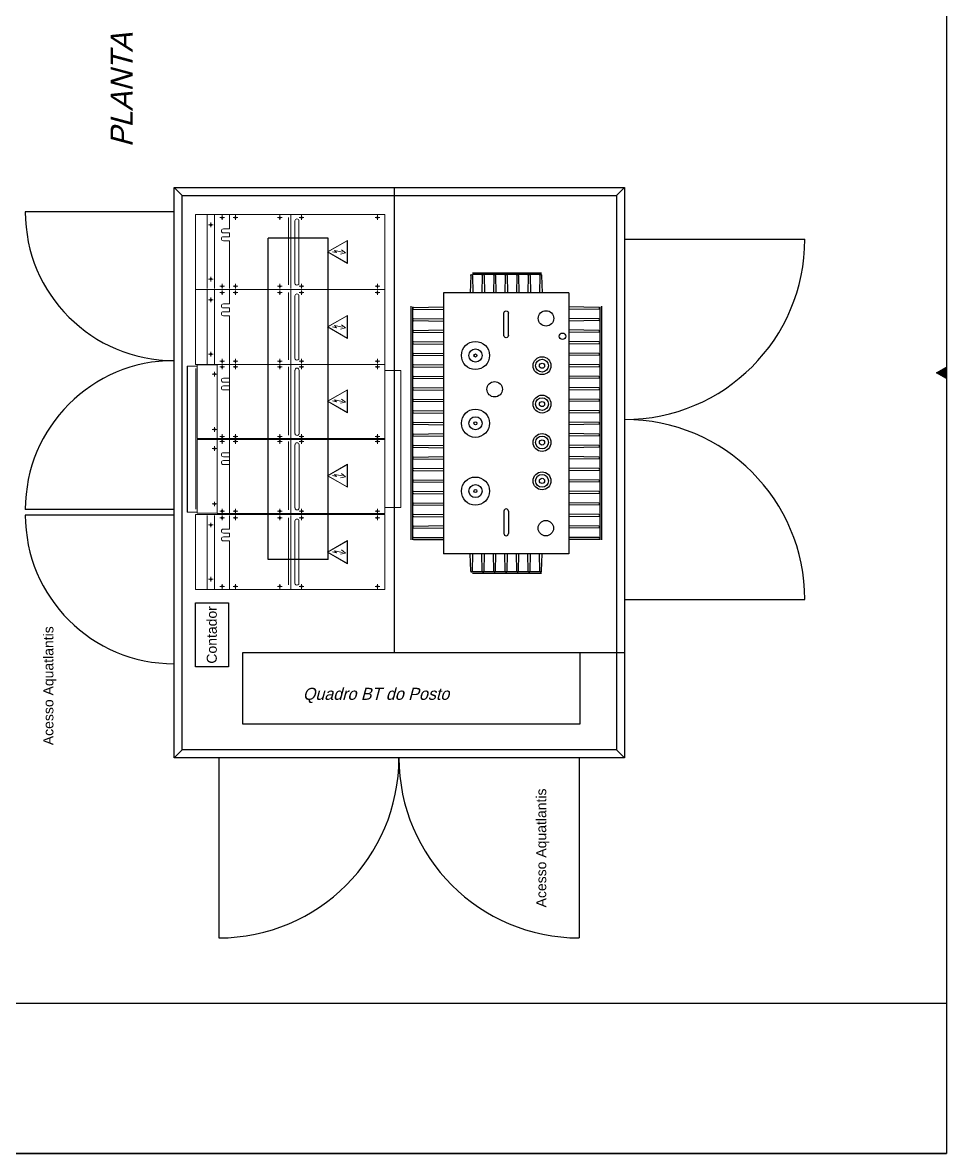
# Model space of a CAD drawing. Header units: millimetres. Extents: x -32 to 1412, y -324 to 2887.
# Drawn here: x 545.3 to 591.4, y 1867.7 to 1924.2 of the extents above; entities that cross this region are included whole.
import ezdxf

# ---------------------------------------------------------------- set-up
doc = ezdxf.new("R2010")
doc.units = ezdxf.units.MM
doc.header["$LTSCALE"] = 0.5
doc.layers.get('0').update_dxf_attribs({"linetype": 'CONTINUOUS'})
for name, color, linetype, lineweight in [('1', 1, 'CONTINUOUS', 0), ('2', 2, 'CONTINUOUS', 0), ('3', 3, 'CONTINUOUS', 0), ('C', 1, 'CONTINUOUS', 0)]:
    doc.layers.add(name, color=color, linetype=linetype, lineweight=lineweight)
for name, color, linetype in [('AM_0', 7, 'ByBlock'), ('ESQUADRIA', 7, 'CONTINUOUS'), ('ESTRUTURA', 7, 'ByBlock'), ('TEXTO', 7, 'ByBlock')]:
    doc.layers.add(name, color=color, linetype=linetype)

# ---------------------------------------------------------------- blocks, each defined once
blk = doc.blocks.new('TRANSF_TOPO_INOX_OLEO_DXF')
at = {"layer": 'AM_0', "color": 7}
for p, q in [((341.4, 951.2), (167.3, 951.2)), ((341.4, 943.6), (167.3, 943.6)), ((170.1, 939.1), (169.4, 788.9)), ((179.1, 939.1), (179.8, 788.9)), ((227.7, 939.1), (226.9, 788.9)), ((236.6, 939.1), (240, 788.9)), ((285.2, 939.1), (283.2, 788.9)), ((294.1, 939.1), (296.1, 788.9)), ((342.7, 939.1), (340.7, 788.9)), ((1335.1, 951.2), (341.4, 951.2)), ((1146.8, 943.6), (341.4, 943.6)), ((351.7, 939.1), (353.7, 788.9)), ((400.3, 939.1), (398.3, 788.9)), ((409.2, 939.1), (411.2, 788.9)), ((457.8, 939.1), (455.8, 788.9)), ((466.7, 939.1), (468.7, 788.9)), ((515.3, 939.1), (513.3, 788.9)), ((524.3, 939.1), (526.3, 788.9)), ((572.9, 939.1), (570.9, 788.9)), ((581.8, 939.1), (583.8, 788.9)), ((630.4, 939.1), (628.4, 788.9)), ((639.3, 939.1), (641.3, 788.9)), ((687.9, 939.1), (685.9, 788.9)), ((696.9, 939.1), (698.9, 788.9)), ((745.5, 939.1), (743.5, 788.9)), ((754.4, 939.1), (756.4, 788.9)), ((803, 939.1), (801, 788.9)), ((811.9, 939.1), (813.9, 788.9)), ((860.5, 939.1), (858.5, 788.9)), ((869.5, 939.1), (871.5, 788.9)), ((918.1, 939.1), (916.1, 788.9)), ((927, 939.1), (929, 788.9)), ((975.6, 939.1), (973.6, 788.9)), ((984.5, 939.1), (986.5, 788.9)), ((1033.1, 939.1), (1031.1, 788.9)), ((1042.1, 939.1), (1044.1, 788.9)), ((1090.7, 939.1), (1088.7, 788.9)), ((1099.6, 939.1), (1101.6, 788.9)), ((1148.2, 939.1), (1146.2, 788.9)), ((1331.7, 943.6), (1146.8, 943.6)), ((1157.2, 939.1), (1159.1, 788.9)), ((1205.7, 939.1), (1203.7, 788.9)), ((1214.7, 939.1), (1216.7, 788.9)), ((1263.3, 939.1), (1261.3, 788.9)), ((1272.2, 939.1), (1274.2, 788.9)), ((1320.8, 939.1), (1318.8, 788.9)), ((1329.8, 939.1), (1331.8, 788.9)), ((98.4, 162.4), (98.4, 788.9)), ((269.1, 788.9), (98.4, 788.9)), ((782.9, 788.9), (269.1, 788.9)), ((1146.8, 788.9), (782.9, 788.9)), ((1295.8, 788.9), (1146.8, 788.9)), ((1402.6, 788.9), (1295.8, 788.9)), ((1402.6, 162.4), (1402.6, 788.9)), ((0, 298.6), (0, 643.8)), ((7.7, 298.6), (7.7, 643.8)), ((12.1, 652.7), (98.4, 654.7)), ((12.1, 643.7), (98.4, 641.7)), ((1488.9, 652.7), (1402.6, 654.7)), ((1488.9, 643.7), (1402.6, 641.7)), ((1493.3, 298.6), (1493.3, 643.8)), ((1501, 298.6), (1501, 643.8)), ((12.1, 595.2), (98.4, 597.2)), ((12.1, 586.2), (98.4, 584.2)), ((1488.9, 595.2), (1402.6, 597.2)), ((1488.9, 586.2), (1402.6, 584.2)), ((12.1, 537.6), (98.4, 539.6)), ((12.1, 528.7), (98.4, 526.7)), ((1488.9, 537.6), (1402.6, 539.6)), ((1488.9, 528.7), (1402.6, 526.7)), ((12.1, 480.1), (98.4, 482.1)), ((12.1, 471.1), (98.4, 469.1)), ((311.3, 487.1), (200.1, 487.1)), ((311.3, 464.1), (200.1, 464.1)), ((1189.7, 487.1), (1300.9, 487.1)), ((1189.7, 464.1), (1300.9, 464.1)), ((1488.9, 480.1), (1402.6, 482.1)), ((1488.9, 471.1), (1402.6, 469.1)), ((12.1, 422.6), (98.4, 424.6)), ((12.1, 413.6), (98.4, 411.6)), ((1488.9, 422.6), (1402.6, 424.6)), ((1488.9, 413.6), (1402.6, 411.6)), ((12.1, 365), (98.4, 367)), ((12.1, 356.1), (98.4, 354.1)), ((1488.9, 365), (1402.6, 367)), ((1488.9, 356.1), (1402.6, 354.1)), ((12.1, 307.5), (98.4, 309.5)), ((12.1, 298.5), (98.4, 296.5)), ((1488.9, 307.5), (1402.6, 309.5)), ((1488.9, 298.5), (1402.6, 296.5)), ((1402.6, 162.4), (98.4, 162.4)), ((170.1, 12.1), (169.4, 162.4)), ((179.1, 12.1), (179.8, 162.4)), ((227.7, 12.1), (227, 159.8)), ((236.6, 12.1), (237.3, 159.8)), ((285.2, 12.1), (283.2, 162.4)), ((294.1, 12.1), (296.1, 162.4)), ((342.7, 12.1), (340.7, 162.4)), ((351.7, 12.1), (353.7, 162.4)), ((400.3, 12.1), (398.3, 162.4)), ((409.2, 12.1), (411.2, 162.4)), ((457.8, 12.1), (455.8, 162.4)), ((466.7, 12.1), (468.7, 162.4)), ((515.3, 12.1), (513.3, 162.4)), ((524.3, 12.1), (526.3, 162.4)), ((572.9, 12.1), (570.9, 162.4)), ((581.8, 12.1), (583.8, 162.4)), ((630.4, 12.1), (628.4, 162.4)), ((639.3, 12.1), (641.3, 162.4)), ((687.9, 12.1), (685.9, 162.4)), ((696.9, 12.1), (698.9, 162.4)), ((745.5, 12.1), (743.5, 162.4)), ((754.4, 12.1), (756.4, 162.4)), ((803, 12.1), (801, 162.4)), ((811.9, 12.1), (813.9, 162.4)), ((860.5, 12.1), (858.5, 162.4)), ((869.5, 12.1), (871.5, 162.4)), ((918.1, 12.1), (916.1, 162.4)), ((927, 12.1), (929, 162.4)), ((975.6, 12.1), (973.6, 162.4)), ((984.5, 12.1), (986.5, 162.4)), ((1033.1, 12.1), (1031.1, 162.4)), ((1042.1, 12.1), (1044.1, 162.4)), ((1090.7, 12.1), (1088.7, 162.4)), ((1099.6, 12.1), (1101.6, 162.4)), ((1148.2, 12.1), (1146.2, 162.4)), ((1157.2, 12.1), (1159.1, 162.4)), ((1205.7, 12.1), (1203.7, 162.4)), ((1214.7, 12.1), (1216.7, 162.4)), ((1263.3, 12.1), (1261.3, 162.4)), ((1272.2, 12.1), (1274.2, 162.4)), ((1320.8, 12.1), (1318.8, 162.4)), ((1329.8, 12.1), (1331.8, 162.4)), ((341.4, 7.7), (167.3, 7.7)), ((1146.8, 7.7), (341.4, 7.7)), ((1331.7, 7.7), (1146.8, 7.7)), ((341.4, 0), (167.3, 0)), ((1335.1, 0), (341.4, 0))]:
    blk.add_line(p, q, dxfattribs=at)
for centre, radius in [((411.7, 629), 70.3), ((750.5, 629), 70.3), ((1089.3, 629), 70.3), ((411.7, 629), 32.8), ((411.7, 629), 7.67), ((750.5, 629), 32.8), ((750.5, 629), 7.67), ((1089.3, 629), 32.8), ((1089.3, 629), 7.67), ((920.5, 533.1), 38.4), ((462.8, 296.6), 44.7), ((654.6, 296.6), 44.7), ((846.4, 296.6), 44.7), ((1038.2, 296.6), 44.7), ((226.3, 277.4), 38.4), ((462.8, 296.6), 32), ((462.8, 296.6), 12.8), ((654.6, 296.6), 32), ((654.6, 296.6), 12.8), ((846.4, 296.6), 32), ((846.4, 296.6), 12.8), ((1038.2, 296.6), 32), ((1038.2, 296.6), 12.8), ((1185.2, 194.3), 16)]:
    blk.add_circle(centre, radius, dxfattribs=at)
at = {"layer": 'AM_0'}
blk.add_circle((1274.7, 276.6), 38.4, dxfattribs=at)
at = {"layer": 'AM_0', "color": 7}
for centre, radius, start, end in [((174.6, 939.1), 4.47, 360, 180), ((232.1, 939.1), 4.47, 360, 180), ((289.7, 939.1), 4.47, 360, 180), ((347.2, 939.1), 4.47, 360, 180), ((404.7, 939.1), 4.47, 360, 180), ((462.3, 939.1), 4.47, 360, 180), ((519.8, 939.1), 4.47, 360, 180), ((577.3, 939.1), 4.47, 360, 180), ((634.9, 939.1), 4.47, 360, 180), ((692.4, 939.1), 4.47, 360, 180), ((749.9, 939.1), 4.47, 360, 180), ((807.5, 939.1), 4.47, 360, 180), ((865, 939.1), 4.47, 360, 180), ((922.5, 939.1), 4.47, 360, 180), ((980.1, 939.1), 4.47, 360, 180), ((1037.6, 939.1), 4.47, 360, 180), ((1095.1, 939.1), 4.47, 360, 180), ((1152.7, 939.1), 4.47, 360, 180), ((1152.7, 939.1), 4.47, 360, 180), ((1210.2, 939.1), 4.47, 360, 180), ((1267.7, 939.1), 4.47, 360, 180), ((1325.3, 939.1), 4.47, 360, 180), ((12.1, 648.2), 4.47, 90, 270), ((12.1, 590.7), 4.47, 90, 270), ((12.1, 533.1), 4.47, 90, 270), ((12.1, 475.6), 4.47, 90, 270), ((200.1, 475.6), 11.5, 90, 270), ((311.3, 475.6), 11.5, 270, 90), ((12.1, 418.1), 4.47, 90, 270), ((12.1, 360.5), 4.47, 90, 270), ((12.1, 303), 4.47, 90, 270)]:
    blk.add_arc(centre, radius, start, end, dxfattribs=at)
at = {"layer": 'AM_0', "color": 7, "extrusion": (0, 0, -1)}
for centre, radius, start, end in [((-1488.9, 648.2), 4.47, 90, 270), ((-1488.9, 590.7), 4.47, 90, 270), ((-1488.9, 533.1), 4.47, 90, 270), ((-1189.7, 475.6), 11.5, 270, 90), ((-1300.9, 475.6), 11.5, 90, 270), ((-1488.9, 475.6), 4.47, 90, 270), ((-1488.9, 418.1), 4.47, 90, 270), ((-1488.9, 360.5), 4.47, 90, 270), ((-1488.9, 303), 4.47, 90, 270), ((-174.6, 12.1), 4.47, 180, 0), ((-232.1, 12.1), 4.47, 180, 0), ((-289.7, 12.1), 4.47, 180, 0), ((-347.2, 12.1), 4.47, 180, 0), ((-404.7, 12.1), 4.47, 180, 0), ((-462.3, 12.1), 4.47, 180, 0), ((-519.8, 12.1), 4.47, 180, 0), ((-577.3, 12.1), 4.47, 180, 0), ((-634.9, 12.1), 4.47, 180, 0), ((-692.4, 12.1), 4.47, 180, 0), ((-749.9, 12.1), 4.47, 180, 0), ((-807.5, 12.1), 4.47, 180, 0), ((-865, 12.1), 4.47, 180, 0), ((-922.5, 12.1), 4.47, 180, 0), ((-980.1, 12.1), 4.47, 180, 0), ((-1037.6, 12.1), 4.47, 180, 0), ((-1095.1, 12.1), 4.47, 180, 0), ((-1152.7, 12.1), 4.47, 180, 0), ((-1152.7, 12.1), 4.47, 180, 0), ((-1210.2, 12.1), 4.47, 180, 0), ((-1267.7, 12.1), 4.47, 180, 0), ((-1325.3, 12.1), 4.47, 180, 0)]:
    blk.add_arc(centre, radius, start, end, dxfattribs=at)
blk = doc.blocks.new('IM_P')
at = {"layer": '1', "color": 1}
for p, q in [((27.5, -38), (4.4, -38)), ((16, -26.4), (16, -49.5)), ((347.5, -38), (370.6, -38)), ((359, -26.4), (359, -49.5)), ((176.5, -217.8), (192.2, -197.3)), ((180.4, -251.6), (188.7, -212.8)), ((198, -222.4), (192.2, -197.3)), ((191, -242.5), (180.4, -251.6)), ((186.3, -261.9), (191, -242.5)), ((27.5, -416.6), (4.4, -416.6)), ((16, -405), (16, -428.2)), ((342.8, -429.6), (32.2, -429.6)), ((342.8, -449.6), (32.2, -449.6)), ((347.5, -416.6), (370.6, -416.6)), ((359, -405), (359, -428.2)), ((351.5, -482.5), (15.8, -482.5)), ((27.5, -525.5), (4.4, -525.5)), ((16, -513.9), (16, -537)), ((347.5, -525.5), (370.6, -525.5)), ((359, -513.9), (359, -537)), ((27.5, -747.2), (4.4, -747.2)), ((16, -735.6), (16, -758.8)), ((347.5, -747.2), (370.6, -747.2)), ((359, -735.6), (359, -758.8)), ((27.5, -813.1), (4.4, -813.1)), ((16, -801.6), (16, -824.7)), ((347.5, -813.1), (370.6, -813.1)), ((359, -801.6), (359, -824.7)), ((63.5, -869.8), (40.4, -869.8)), ((51.9, -858.2), (51.9, -881.3)), ((334.6, -869.8), (311.5, -869.8)), ((323.1, -858.2), (323.1, -881.3))]:
    blk.add_line(p, q, dxfattribs=at)
at = {"layer": '1'}
for centre in [(16, -38), (359, -38), (16, -416.6), (359, -416.6), (16, -525.5), (359, -525.5), (16, -747.2), (359, -747.2), (16, -813.1), (359, -813.1), (51.9, -869.8), (323.1, -869.8)]:
    blk.add_circle(centre, 3.9, dxfattribs=at)
at = {"layer": '1', "color": 1}
for centre, start, end in [((32.2, -439.6), 90, 270), ((342.8, -439.6), 270, 90)]:
    blk.add_arc(centre, 9.99, start, end, dxfattribs=at)
at = {"layer": '2', "color": 3}
for p, q in [((4, 0), (371, 0)), ((371, -469.5), (4, -469.5)), ((72.4, -777.2), (4, -777.2)), ((72.4, -777.2), (72.4, -807.1)), ((111.3, -777.2), (92.3, -777.2)), ((92.3, -777.2), (92.3, -807.1)), ((111.3, -777.2), (111.3, -807.1)), ((371, -777.2), (131.3, -777.2)), ((131.3, -777.2), (131.3, -807.1)), ((371, -852.1), (4, -852.1)), ((371, -887.4), (4, -887.4)), ((371, -946.1), (4, -946.1))]:
    blk.add_line(p, q, dxfattribs=at)
for points in [[(187.5, -287.9), (245.2, -188), (129.8, -188), (187.5, -287.9)], [(187.5, -284.9), (242.6, -189.5), (132.4, -189.5), (187.5, -284.9)]]:
    blk.add_lwpolyline(points, dxfattribs=at)
at = {"layer": '2'}
for centre in [(82.4, -807.1), (121.3, -807.1)]:
    blk.add_arc(centre, 9.99, 180, 0, dxfattribs=at)
at = {"layer": 'C', "color": 3}
for p, q in [((0, 0), (0, -946.1)), ((4, 0), (0, 0)), ((371, 0), (375, 0)), ((375, 0), (375, -946.1)), ((4, -946.1), (0, -946.1)), ((371, -946.1), (375, -946.1))]:
    blk.add_line(p, q, dxfattribs=at)
blk = doc.blocks.new('GSMP')
at = {"layer": '1', "color": 1}
for p, q in [((23.6, -38), (0.4, -38)), ((12, -26.4), (12, -49.5)), ((348.9, -38), (372, -38)), ((360.4, -26.4), (360.4, -49.5)), ((396, -38), (372.8, -38)), ((384.4, -26.4), (384.4, -49.5)), ((721.3, -38), (744.5, -38)), ((732.9, -26.4), (732.9, -49.5)), ((172.6, -217.8), (188.2, -197.3)), ((176.4, -251.6), (184.7, -212.8)), ((194, -222.4), (188.2, -197.3)), ((545, -217.8), (560.6, -197.3)), ((548.8, -251.6), (557.1, -212.8)), ((566.4, -222.4), (560.6, -197.3)), ((187, -242.5), (176.4, -251.6)), ((182.3, -261.8), (187, -242.5)), ((559.4, -242.5), (548.8, -251.6)), ((554.8, -261.8), (559.4, -242.5)), ((23.6, -416.6), (0.4, -416.6)), ((12, -405), (12, -428.1)), ((348.9, -416.6), (372, -416.6)), ((360.4, -405), (360.4, -428.1)), ((396, -416.6), (372.8, -416.6)), ((384.4, -405), (384.4, -428.1)), ((721.3, -416.6), (744.5, -416.6)), ((732.9, -405), (732.9, -428.1)), ((23.6, -525.4), (0.4, -525.4)), ((12, -513.9), (12, -537)), ((348.9, -525.4), (372, -525.4)), ((360.4, -513.9), (360.4, -537)), ((396, -525.4), (372.8, -525.4)), ((384.4, -513.9), (384.4, -537)), ((721.3, -525.4), (744.5, -525.4)), ((732.9, -513.9), (732.9, -537)), ((23.6, -747.1), (0.4, -747.1)), ((12, -735.6), (12, -758.7)), ((348.9, -747.1), (370.2, -747.1)), ((360.4, -735.6), (360.4, -758.7)), ((396, -747.1), (374.7, -747.1)), ((384.4, -735.6), (384.4, -758.7)), ((721.3, -747.1), (744.5, -747.1)), ((732.9, -735.6), (732.9, -758.7)), ((23.6, -813.1), (0.4, -813.1)), ((12, -801.5), (12, -824.6)), ((47.9, -839.7), (47.9, -862.8)), ((324.5, -839.7), (324.5, -862.8)), ((348.9, -813.1), (370.2, -813.1)), ((360.4, -801.5), (360.4, -824.6)), ((396, -813.1), (374.7, -813.1)), ((384.4, -801.5), (384.4, -824.6)), ((420.4, -839.7), (420.4, -862.8)), ((696.9, -839.7), (696.9, -862.8)), ((721.3, -813.1), (744.5, -813.1)), ((732.9, -801.5), (732.9, -824.6)), ((59.5, -851.2), (36.4, -851.2)), ((336.1, -851.2), (312.9, -851.2)), ((431.9, -851.2), (408.8, -851.2)), ((708.5, -851.2), (685.4, -851.2))]:
    blk.add_line(p, q, dxfattribs=at)
at = {"layer": '1'}
for p, q in [((28.2, -429.5), (344.2, -429.5)), ((28.2, -449.5), (344.2, -449.5)), ((400.6, -429.5), (716.7, -429.5)), ((400.6, -449.5), (716.7, -449.5)), ((11.8, -482.5), (352.9, -482.5)), ((384.3, -482.5), (725.4, -482.5)), ((7.9, -938.8), (7.9, -988.1)), ((723.1, -945.1), (19.6, -945.1)), ((738.1, -938.8), (738.1, -988.1)), ((738.1, -988.1), (7.9, -988.1))]:
    blk.add_line(p, q, dxfattribs=at)
at = {"layer": '1', "linetype": 'Continuous'}
blk.add_line((738.1, -986.1), (7.9, -986.1), dxfattribs=at)
at = {"layer": '1'}
for centre in [(12, -38), (360.4, -38), (384.4, -38), (732.9, -38), (12, -416.6), (360.4, -416.6), (384.4, -416.6), (732.9, -416.6), (12, -525.4), (360.4, -525.4), (384.4, -525.4), (732.9, -525.4), (12, -747.1), (360.4, -747.1), (384.4, -747.1), (732.9, -747.1), (12, -813.1), (47.9, -851.2), (324.5, -851.2), (360.4, -813.1), (384.4, -813.1), (420.4, -851.2), (696.9, -851.2), (732.9, -813.1)]:
    blk.add_circle(centre, 3.9, dxfattribs=at)
at = {"layer": '1', "color": 1}
for centre, start, end in [((28.2, -439.5), 90, 270), ((344.2, -439.5), 270, 90), ((400.6, -439.5), 90, 270), ((716.7, -439.5), 270, 90)]:
    blk.add_arc(centre, 9.99, start, end, dxfattribs=at)
at = {"layer": '2'}
for p, q in [((714.9, 79.9), (30, 79.9)), ((714.9, 79.9), (30, 79.9)), ((30, 0), (30, 79.9)), ((714.9, 0), (714.9, 79.9)), ((0, 0), (372.4, 0)), ((372.4, 0), (744.9, 0)), ((0, -469.5), (370.2, -469.5)), ((374.7, -469.5), (744.9, -469.5)), ((0, -777.1), (370.2, -777.1)), ((374.7, -777.1), (744.9, -777.1)), ((0, -839), (370.2, -839)), ((2.2, -839), (2.2, -938.8)), ((374.7, -839), (744.9, -839)), ((742.6, -839), (742.6, -938.8)), ((2.2, -938.8), (370.2, -938.8)), ((374.7, -938.8), (742.6, -938.8))]:
    blk.add_line(p, q, dxfattribs=at)
at = {"layer": '2', "color": 3}
for p, q in [((0, 0), (0, -839)), ((0, 0), (0, -839)), ((370.2, 0), (370.2, -938.8)), ((374.7, 0), (374.7, -938.8)), ((744.9, 0), (744.9, -839)), ((68.4, -777.1), (68.4, -807.1)), ((88.4, -777.1), (88.4, -807.1)), ((107.3, -777.1), (107.3, -807.1)), ((127.3, -777.1), (127.3, -807.1)), ((440.8, -777.1), (440.8, -807.1)), ((460.8, -777.1), (460.8, -807.1)), ((479.8, -777.1), (479.8, -807.1)), ((499.7, -777.1), (499.7, -807.1))]:
    blk.add_line(p, q, dxfattribs=at)
for points in [[(183.5, -287.8), (241.2, -188), (125.8, -188), (183.5, -287.8)], [(183.5, -284.8), (238.6, -189.5), (128.4, -189.5), (183.5, -284.8)], [(555.9, -287.8), (613.6, -188), (498.3, -188), (555.9, -287.8)], [(555.9, -284.8), (611, -189.5), (500.9, -189.5), (555.9, -284.8)]]:
    blk.add_lwpolyline(points, dxfattribs=at)
at = {"layer": '2'}
for centre in [(78.4, -807.1), (117.3, -807.1), (450.8, -807.1), (489.8, -807.1)]:
    blk.add_arc(centre, 9.99, 180, 0, dxfattribs=at)
blk = doc.blocks.new('GCMBP')
at = {"layer": 'C'}
blk.add_blockref('GSMP', (0, 0), dxfattribs=at)
blk = doc.blocks.new('GCMBE_P')
blk.add_blockref('GCMBP', (0, 0))
blk = doc.blocks.new('GCMD_P')
blk.add_blockref('GCMBE_P', (0, 0))
blk = doc.blocks.new('QM_P')
at = {"layer": '1', "color": 1}
for p, q in [((27.5, -38), (4.4, -38)), ((16, -26.4), (16, -49.5)), ((347.5, -38), (370.6, -38)), ((359, -26.4), (359, -49.5)), ((176.7, -217.8), (192.3, -197.3)), ((180.4, -251.6), (188.7, -212.8)), ((198.1, -222.4), (192.3, -197.3)), ((191, -242.5), (180.4, -251.6)), ((186.3, -261.9), (191, -242.5)), ((27.5, -416.6), (4.4, -416.6)), ((16, -405), (16, -428.2)), ((342.8, -429.6), (32.2, -429.6)), ((342.8, -449.6), (32.2, -449.6)), ((347.5, -416.6), (370.6, -416.6)), ((359, -405), (359, -428.2)), ((351.5, -482.5), (15.8, -482.5)), ((27.5, -525.5), (4.4, -525.5)), ((16, -513.9), (16, -537)), ((347.5, -525.5), (370.6, -525.5)), ((359, -513.9), (359, -537)), ((27.5, -747.2), (4.4, -747.2)), ((16, -735.6), (16, -758.8)), ((347.5, -747.2), (370.6, -747.2)), ((359, -735.6), (359, -758.8)), ((27.5, -813.1), (4.4, -813.1)), ((16, -801.6), (16, -824.7)), ((347.5, -813.1), (370.6, -813.1)), ((359, -801.6), (359, -824.7)), ((63.5, -869.8), (40.4, -869.8)), ((51.9, -858.2), (51.9, -881.3)), ((334.6, -869.8), (311.5, -869.8)), ((323.1, -858.2), (323.1, -881.3))]:
    blk.add_line(p, q, dxfattribs=at)
at = {"layer": '1'}
for centre in [(16, -38), (359, -38), (16, -416.6), (359, -416.6), (16, -525.5), (359, -525.5), (16, -747.2), (359, -747.2), (16, -813.1), (359, -813.1), (51.9, -869.8), (323.1, -869.8)]:
    blk.add_circle(centre, 3.9, dxfattribs=at)
at = {"layer": '1', "color": 1}
for centre, start, end in [((32.2, -439.6), 90, 270), ((342.8, -439.6), 270, 90)]:
    blk.add_arc(centre, 9.99, start, end, dxfattribs=at)
at = {"layer": '2', "color": 3}
for p, q in [((4, 0), (371, 0)), ((371, -469.5), (4, -469.5)), ((72.4, -777.2), (4, -777.2)), ((72.4, -777.2), (72.4, -807.1)), ((111.3, -777.2), (92.3, -777.2)), ((92.3, -777.2), (92.3, -807.1)), ((111.3, -777.2), (111.3, -807.1)), ((371, -777.2), (131.3, -777.2)), ((131.3, -777.2), (131.3, -807.1)), ((371, -852.1), (4, -852.1)), ((371, -887.4), (4, -887.4)), ((371, -946.1), (4, -946.1))]:
    blk.add_line(p, q, dxfattribs=at)
for points in [[(187.5, -287.9), (245.2, -188), (129.8, -188), (187.5, -287.9)], [(187.5, -284.9), (242.6, -189.5), (132.4, -189.5), (187.5, -284.9)]]:
    blk.add_lwpolyline(points, dxfattribs=at)
at = {"layer": '3'}
for centre in [(82.4, -807.1), (121.3, -807.1)]:
    blk.add_arc(centre, 9.99, 180, 0, dxfattribs=at)
at = {"layer": 'C', "color": 3}
for p, q in [((0, 0), (0, -946.1)), ((4, 0), (0, 0)), ((371, 0), (375, 0)), ((375, 0), (375, -946.1)), ((4, -946.1), (0, -946.1)), ((371, -946.1), (375, -946.1))]:
    blk.add_line(p, q, dxfattribs=at)
at = {"layer": 'C'}
blk.add_line((0, -946.1), (0, -938.5), dxfattribs=at)

msp = doc.modelspace()

# ---------------------------------------------------------------- hatches: boundary and pattern name
msp.add_hatch(color=7).paths.add_polyline_path([(590.917, 1906.697), (591.416, 1906.985), (591.416, 1906.409)])

# ---------------------------------------------------------------- linework, layer by layer
for p, q in [((591.416, 1930.76), (591.416, 1867.692)), ((552.845, 1914.736), (545.413, 1914.736)), ((552.845, 1899.872), (545.413, 1899.872)), ((552.845, 1899.59), (545.413, 1899.59))]:
    msp.add_line(p, q)
at = {"color": 1}
for p, q in [((557.538, 1897.374), (557.538, 1913.424)), ((560.538, 1913.424), (557.538, 1913.424)), ((560.538, 1897.374), (560.538, 1913.424)), ((560.538, 1897.374), (557.538, 1897.374))]:
    msp.add_line(p, q, dxfattribs=at)
msp.add_lwpolyline([(502.304, 1867.692), (502.304, 1993.84), (591.416, 1993.84), (591.416, 1867.692), (502.304, 1867.692)], dxfattribs=at)
at = {"color": 7}
msp.add_lwpolyline([(590.917, 1906.697), (591.416, 1906.985), (591.416, 1906.409)], close=True, dxfattribs=at)
msp.add_lwpolyline([(553.918, 1895.201), (555.56, 1895.201), (555.56, 1891.998), (553.918, 1891.998), (553.918, 1895.201)])
for centre, start, end in [((552.845, 1914.736), 180, 270), ((552.845, 1899.872), 90, 180), ((552.845, 1899.59), 180, 270)]:
    msp.add_arc(centre, 7.432, start, end)
at = {"layer": 'ESQUADRIA'}
for p, q in [((502.304, 1875.193), (591.416, 1875.193)), ((502.304, 1867.692), (591.416, 1867.692))]:
    msp.add_line(p, q, dxfattribs=at)
at = {"layer": 'ESTRUTURA', "linetype": 'Continuous'}
for p, q in [((552.845, 1887.458), (552.845, 1915.958)), ((552.845, 1915.958), (575.345, 1915.958)), ((553.245, 1887.858), (553.245, 1915.558)), ((553.245, 1915.558), (574.945, 1915.558)), ((563.845, 1892.708), (563.845, 1915.958)), ((574.945, 1915.558), (574.945, 1887.858)), ((575.345, 1915.958), (575.345, 1887.458)), ((575.345, 1913.365), (584.345, 1913.365)), ((575.345, 1895.365), (584.345, 1895.365)), ((575.345, 1892.708), (556.255, 1892.708)), ((574.945, 1887.858), (553.245, 1887.858)), ((575.345, 1887.458), (552.845, 1887.458))]:
    msp.add_line(p, q, dxfattribs=at)
at = {"layer": 'ESTRUTURA'}
for p, q in [((553.245, 1915.558), (552.845, 1915.958)), ((574.945, 1915.558), (575.345, 1915.958)), ((556.255, 1892.708), (556.255, 1889.153)), ((573.119, 1889.153), (573.119, 1892.708)), ((556.255, 1889.153), (573.119, 1889.153)), ((553.245, 1887.858), (552.845, 1887.458)), ((574.945, 1887.858), (575.345, 1887.458)), ((555.077, 1887.458), (555.077, 1878.458)), ((573.077, 1887.458), (573.077, 1878.458))]:
    msp.add_line(p, q, dxfattribs=at)
at = {"layer": 'ESTRUTURA', "linetype": 'Continuous'}
for centre, start, end in [((575.345, 1913.365), 270, 0), ((575.345, 1895.365), 0, 90)]:
    msp.add_arc(centre, 9, start, end, dxfattribs=at)
at = {"layer": 'ESTRUTURA'}
for centre, start, end in [((555.077, 1887.458), 270, 0), ((573.077, 1887.458), 180, 270)]:
    msp.add_arc(centre, 9, start, end, dxfattribs=at)

# ---------------------------------------------------------------- block references
at = {"color": 2, "xscale": 0.01, "yscale": 0.01, "zscale": 0.01, "rotation": 269.9999999999995}
for name, p in [('IM_P', (563.378, 1914.61)), ('IM_P', (563.378, 1910.86)), ('GCMD_P', (563.378, 1907.11)), ('QM_P', (563.378, 1899.61))]:
    msp.add_blockref(name, p, dxfattribs=at)
at = {"xscale": 0.01, "yscale": 0.01, "zscale": 0.01, "rotation": 89.99999999999955}
msp.add_blockref('TRANSF_TOPO_INOX_OLEO_DXF', (574.186, 1896.668), dxfattribs=at)
msp.add_blockref('TRANSF_TOPO_INOX_OLEO_DXF', (574.186, 1896.668), dxfattribs=at)

# ---------------------------------------------------------------- texts
at = {"char_height": 0.5, "attachment_point": 5, "rotation": 90}
for s, width, insert in [('{\\fArial|b0|i0|c0|p34;Contador}', 314.10967, (554.73, 1893.599)), ('{\\fArial|b0|i0|c0|p34;Acesso Aquatlantis}', 703.92227, (546.642, 1891.059)), ('{\\fArial|b0|i0|c0|p34;Acesso Aquatlantis}', 703.92227, (571.255, 1882.952))]:
    msp.add_mtext_dynamic_manual_height_columns(s, width=width, gutter_width=12.5, heights=[83.755], dxfattribs=dict(at, insert=insert))
at = {"layer": 'TEXTO', "color": 4, "oblique": 15}
msp.add_text('PLANTA', height=1.1, rotation=90, dxfattribs=at).set_placement((550.773, 1917.966))
at = {"layer": 'TEXTO', "color": 2, "oblique": 15}
msp.add_text('Quadro BT do Posto', height=0.6, dxfattribs=at).set_placement((559.273, 1890.354))

doc.saveas('drawing.dxf')
